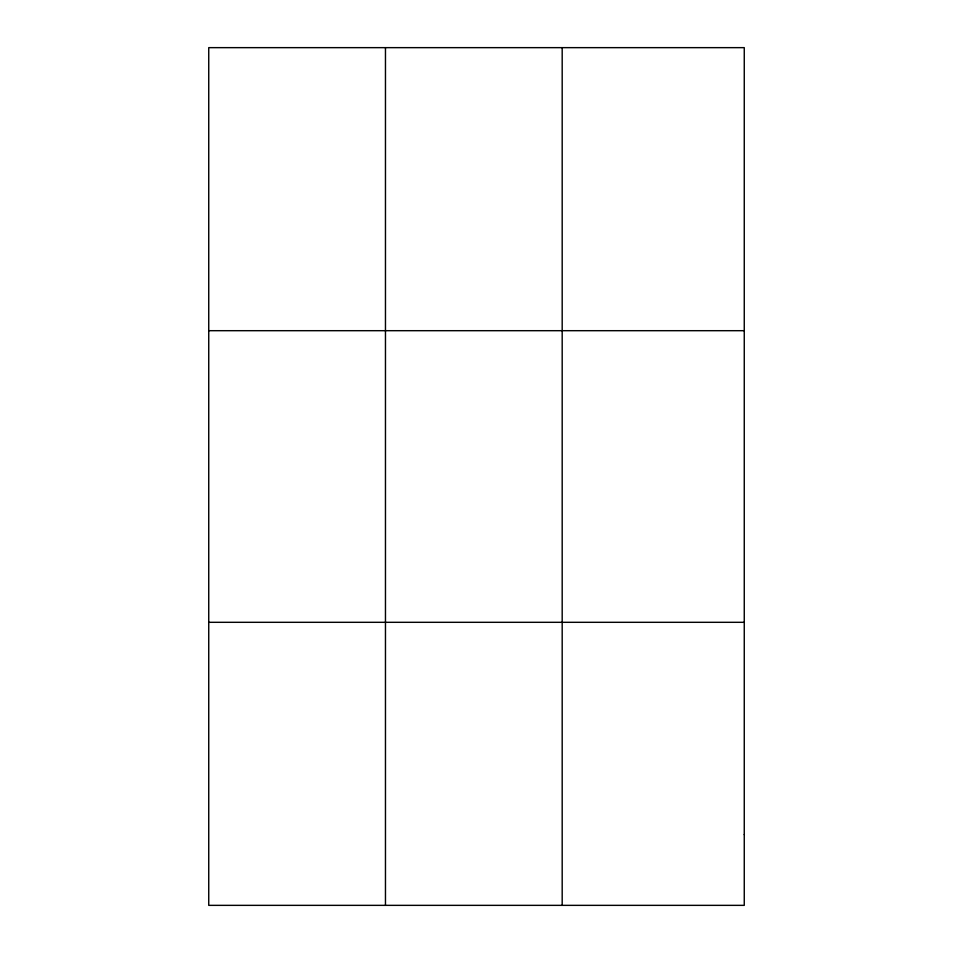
<?xml version="1.0" encoding="UTF-8"?>
<svg xmlns="http://www.w3.org/2000/svg" width="953" height="953" viewBox="0 0 953 953"><rect width="100%" height="100%" fill="white"/><g stroke="black" fill="none" stroke-linecap="round" stroke-linejoin="round"><path stroke-width="1.43" d="M385.465 47.65L385.465 905.35M562.187 47.65L562.187 905.35M208.743 330.691L744.257 330.691M208.743 622.309L744.257 622.309M744.257 834.59L744.257 905.35L208.743 905.35L208.743 47.65L744.257 47.65L744.257 834.59"/></g></svg>
